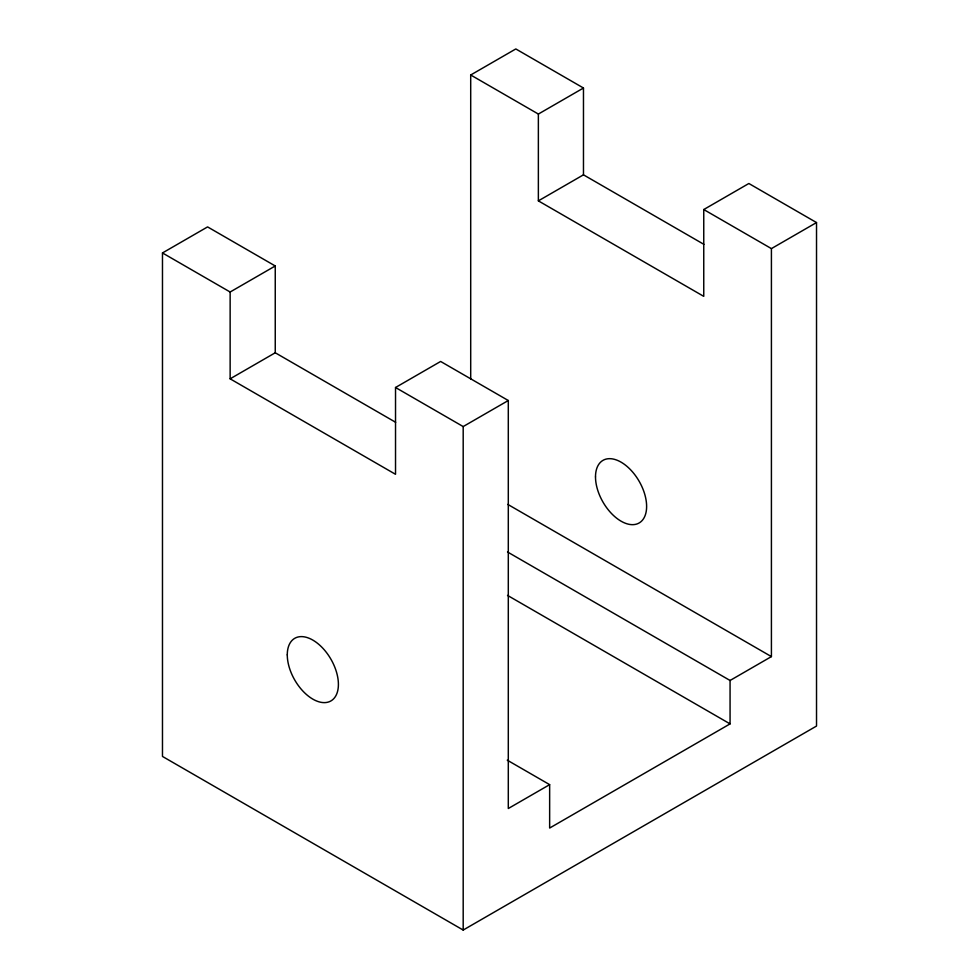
<?xml version="1.0" encoding="UTF-8"?>
<svg xmlns="http://www.w3.org/2000/svg" width="979" height="979" viewBox="0 0 979 979"><rect width="100%" height="100%" fill="white"/><g stroke="black" fill="none" stroke-linecap="round" stroke-linejoin="round"><path stroke-width="1.47" d="M470.703 379.081L470.703 74.991L538.364 114.053L538.364 200.866L703.754 296.356L703.754 209.543L748.862 183.501L816.523 222.563L816.523 726.051L463.189 930.05L162.477 756.437L162.477 252.949L207.585 226.908L275.246 265.97L275.246 352.77L395.651 422.292M470.703 74.991L515.811 48.95L583.472 88.012L583.472 174.825L703.877 244.334M162.477 252.949L230.138 292.011L275.246 265.97M538.364 114.053L583.472 88.012M230.138 292.011L230.138 378.824L275.246 352.77M538.364 200.866L583.472 174.825M230.138 378.824L395.528 474.301L395.528 387.5L440.636 361.459L508.297 400.521L508.297 808.519L549.647 784.644L549.647 828.05L730.065 723.885L730.065 680.478L507.514 551.985M395.528 387.5L463.189 426.563L508.297 400.521M703.754 209.543L771.415 248.605L816.523 222.563M730.065 680.478L771.415 656.603L771.415 248.605M507.795 504.405L771.415 656.603M507.514 595.391L730.065 723.885M507.257 760.169L549.647 784.644M463.189 426.563L463.189 930.05M595.501 476.92A36.15 20.865 60 0 0 633.841 524.609A36.15 20.865 60 0 0 633.841 473.493A36.15 20.865 60 0 0 595.501 476.92M287.275 654.865A36.15 20.865 60 0 0 325.615 702.567A36.15 20.865 60 0 0 325.615 651.439A36.15 20.865 60 0 0 287.275 654.865"/></g></svg>
